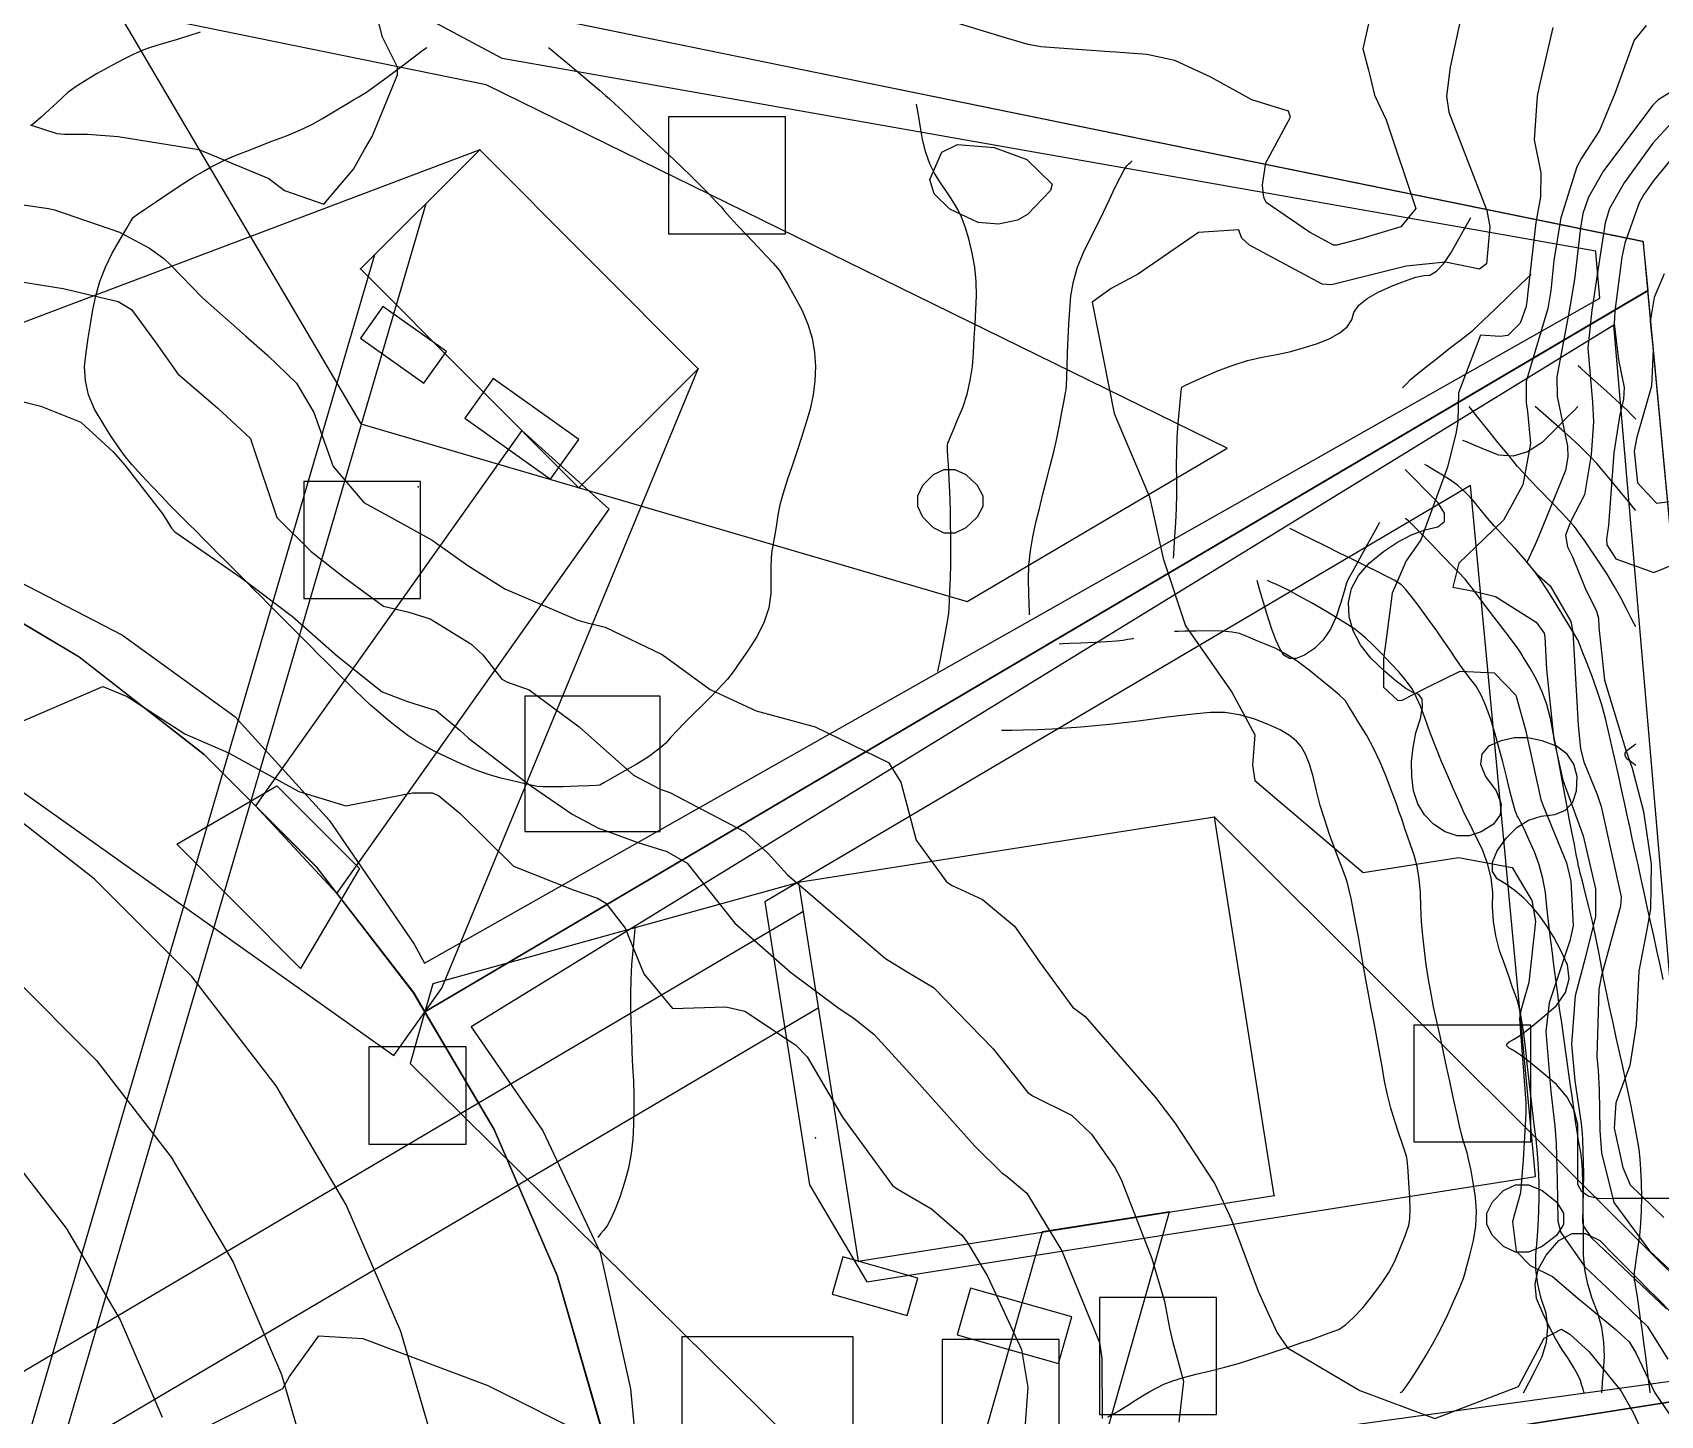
# Model space of a CAD drawing. Header units: feet. Extents: x 1318179 to 1318934, y 422471 to 423299.
# Drawn here: x 1318681.5 to 1318848.6, y 423079.6 to 423221.5 of the extents above; entities that cross this region are included whole.
import ezdxf

# ---------------------------------------------------------------- set-up
doc = ezdxf.new("R2010")
doc.units = ezdxf.units.FT
for name, color, linetype in [('A-BLDG-OTLN', 3, 'CONTINUOUS'), ('C-DRNG-AREA', 150, 'CONTINUOUS'), ('C-LOD', 30, 'CONTINUOUS'), ('C-PROP', 6, 'CONTINUOUS'), ('C-PVMT', 8, 'CONTINUOUS'), ('C-SWM', 92, 'CONTINUOUS'), ('C-TOPO-MAJR', 32, 'CONTINUOUS'), ('C-TOPO-SPOT', 7, 'CONTINUOUS'), ('C-UTIL', 4, 'CONTINUOUS'), ('L-PLNT-TREE', 90, 'CONTINUOUS'), ('V-PROP-LINE', 7, 'CONTINUOUS')]:
    doc.layers.add(name, color=color, linetype=linetype)

msp = doc.modelspace()

# ---------------------------------------------------------------- linework, layer by layer
at = {"layer": 'A-BLDG-OTLN'}
for points in [[(1318715.14, 423197.31), (1318737.55, 423174.83), (1318749.79, 423187.03), (1318727.38, 423209.51), (1318715.14, 423197.31)], [(1318766.21, 423095.47), (1318808.93, 423102.2), (1318802.81, 423141.03), (1318760.09, 423134.3), (1318766.21, 423095.47)]]:
    msp.add_lwpolyline(points, close=True, dxfattribs=at)
at = {"layer": 'C-DRNG-AREA'}
for points in [[(1318644.01, 423176.2), (1318657.25, 423172.31), (1318672.2, 423165.8), (1318686.23, 423157.47), (1318699.09, 423147.45), (1318710.61, 423135.9), (1318720.59, 423123), (1318721.74, 423121.04), (1318847.3, 423195.07), (1318846.88, 423199.56), (1318846.83, 423200.08), (1318730.65, 423223.8), (1318667.11, 423254.95), (1318644.01, 423176.2)], [(1318721.73, 423121.04), (1318728.86, 423108.96), (1318735.32, 423093.98), (1318739.86, 423078.31), (1318742.1, 423064.07), (1318857.88, 423082.33), (1318847.29, 423195.08), (1318721.73, 423121.04)], [(1318742.1, 423064.08), (1318742.25, 423063.15), (1318752.48, 422954.19), (1318868.89, 422965.12), (1318857.88, 423082.33), (1318742.1, 423064.08)]]:
    msp.add_lwpolyline(points, close=True, dxfattribs=at)
at = {"layer": 'C-LOD'}
for points in [[(1318640.82, 423171.71), (1318718.56, 423116.55), (1318723.48, 423123.48), (1318749.79, 423187.03), (1318727.38, 423209.51), (1318645.74, 423178.64), (1318641.69, 423172.93), (1318640.82, 423171.71)], [(1318720.23, 423115.75), (1318775.86, 423060.79), (1318793.64, 423063.59), (1318856.38, 423077.04), (1318856.79, 423078.48), (1318858.7, 423085.21), (1318802.81, 423141.03), (1318760.09, 423134.3), (1318722.55, 423123.93), (1318721.73, 423121.04), (1318720.23, 423115.75)]]:
    msp.add_lwpolyline(points, close=True, dxfattribs=at)
at = {"layer": 'C-PROP'}
for points in [[(1318649.01, 423176.11), (1318662.25, 423172.52), (1318677.12, 423166.72), (1318690.7, 423159.71), (1318702.22, 423151.36), (1318711.9, 423140.73), (1318720.63, 423128), (1318721.68, 423126.03), (1318842.36, 423194.29), (1318841.97, 423198.59), (1318841.93, 423199.1), (1318729.68, 423218.89), (1318669.91, 423250.81), (1318649.01, 423176.11)], [(1318690.09, 423223.91), (1318715.17, 423181.39), (1318777.4, 423163.14), (1318804.08, 423178.88), (1318728.04, 423216.17), (1318690.09, 423223.91)], [(1318726.49, 423119.51), (1318733.86, 423108.83), (1318739.73, 423096.33), (1318742.83, 423082.34), (1318744.15, 423068.63), (1318853.05, 423083.62), (1318843.79, 423191.51), (1318726.49, 423119.51)], [(1318756.65, 423132.34), (1318761.23, 423103.28), (1318767.1, 423093.32), (1318835.74, 423104.14), (1318829.08, 423175.06), (1318756.65, 423132.34)]]:
    msp.add_lwpolyline(points, close=True, dxfattribs=at)
for points in [[(1318840.1, 423183.17), (1318839.74, 423182.8), (1318839, 423182.06), (1318837.89, 423180.95), (1318836.42, 423179.46), (1318834.94, 423178.5), (1318833.46, 423178.07), (1318831.98, 423178.16), (1318830.5, 423178.77), (1318829.39, 423179.23), (1318828.65, 423179.54), (1318828.28, 423179.69)], [(1318773.94, 423170.71), (1318772.86, 423171.8), (1318772.33, 423172.89), (1318772.33, 423173.99), (1318772.86, 423175.08), (1318773.94, 423176.18), (1318775.03, 423176.72), (1318776.14, 423176.72), (1318777.27, 423176.18), (1318778.42, 423175.08), (1318779, 423173.99), (1318779, 423172.89), (1318778.42, 423171.8), (1318777.27, 423170.71), (1318776.14, 423170.16), (1318775.03, 423170.16), (1318773.94, 423170.71)], [(1318849.74, 423101.89), (1318848.26, 423101.89), (1318846.78, 423101.88), (1318845.3, 423101.87), (1318843.82, 423101.87), (1318842.34, 423101.86), (1318841.23, 423102.1), (1318840.49, 423102.58), (1318840.11, 423103.31), (1318840.1, 423104.29), (1318840.09, 423105.39), (1318840.09, 423106.63), (1318840.09, 423107.99), (1318840.09, 423109.48), (1318839.73, 423110.91), (1318838.99, 423112.28), (1318837.89, 423113.59), (1318836.41, 423114.85), (1318835.19, 423115.85), (1318834.22, 423116.59), (1318833.5, 423117.08), (1318833.04, 423117.31), (1318832.81, 423117.54), (1318832.81, 423117.76), (1318833.04, 423117.98), (1318833.5, 423118.19), (1318834.22, 423118.66), (1318835.19, 423119.41), (1318836.42, 423120.42), (1318837.89, 423121.7), (1318838.82, 423123.03), (1318839.2, 423124.42), (1318839.04, 423125.85), (1318838.34, 423127.34), (1318837.62, 423128.69), (1318836.88, 423129.89), (1318836.13, 423130.95), (1318835.36, 423131.87), (1318834.54, 423132.7), (1318833.67, 423133.45), (1318832.76, 423134.11), (1318831.8, 423134.68), (1318831.32, 423135.44), (1318831.32, 423136.4), (1318831.8, 423137.55), (1318832.76, 423138.9), (1318833.84, 423139.95), (1318835.03, 423140.7), (1318836.33, 423141.14), (1318837.75, 423141.28), (1318838.83, 423141.75), (1318839.57, 423142.57), (1318839.97, 423143.72), (1318840.03, 423145.21), (1318839.7, 423146.47), (1318838.99, 423147.5), (1318837.9, 423148.3), (1318836.42, 423148.87), (1318834.98, 423149.15), (1318833.59, 423149.15), (1318832.24, 423148.87), (1318830.94, 423148.3), (1318830.23, 423147.5), (1318830.12, 423146.47), (1318830.62, 423145.21), (1318831.71, 423143.72), (1318832.21, 423142.4), (1318832.13, 423141.26), (1318831.45, 423140.3), (1318830.18, 423139.51), (1318828.93, 423139.11), (1318827.7, 423139.11), (1318826.49, 423139.51), (1318825.29, 423140.3), (1318824.34, 423141.26), (1318823.66, 423142.4), (1318823.22, 423143.72), (1318823.05, 423145.21), (1318823.03, 423146.7), (1318823.18, 423148.18), (1318823.48, 423149.67), (1318823.95, 423151.16), (1318824.15, 423152.32), (1318824.1, 423153.14), (1318823.79, 423153.62), (1318823.22, 423153.78), (1318822.44, 423154.22), (1318821.45, 423154.97), (1318820.26, 423156.01), (1318818.85, 423157.35), (1318817.78, 423158.72), (1318817.04, 423160.13), (1318816.63, 423161.58), (1318816.56, 423163.07), (1318816.87, 423164.49), (1318817.57, 423165.83), (1318818.66, 423167.1), (1318820.14, 423168.29), (1318821.59, 423169.26), (1318823.01, 423170), (1318824.39, 423170.52), (1318825.74, 423170.82), (1318826.42, 423171.38), (1318826.42, 423172.21), (1318825.74, 423173.3), (1318824.39, 423174.66), (1318823.38, 423175.68), (1318822.7, 423176.36), (1318822.36, 423176.7)], [(1318819.74, 423171.26), (1318819.53, 423170.89), (1318819.12, 423170.14), (1318818.5, 423169.03), (1318817.68, 423167.54), (1318817.06, 423166.42), (1318816.65, 423165.68), (1318816.44, 423165.31), (1318816.44, 423165.31), (1318816.33, 423164.93), (1318816.1, 423164.19), (1318815.75, 423163.07), (1318815.29, 423161.58), (1318814.69, 423160.3), (1318813.95, 423159.21), (1318813.07, 423158.33), (1318812.05, 423157.64), (1318811.19, 423157.3), (1318810.48, 423157.3), (1318809.92, 423157.64), (1318809.52, 423158.33), (1318809.11, 423159.21), (1318808.69, 423160.3), (1318808.27, 423161.58), (1318807.83, 423163.07), (1318807.5, 423164.19), (1318807.28, 423164.93), (1318807.17, 423165.31)], [(1318739.85, 423078.32), (1318735.32, 423093.99), (1318728.86, 423108.96), (1318720.57, 423123.01), (1318710.6, 423135.91), (1318699.08, 423147.46), (1318686.22, 423157.48), (1318672.2, 423165.81)], [(1318408.66, 422982.85), (1318512.34, 423107.26), (1318519.07, 423114.57), (1318526.5, 423121.17), (1318534.55, 423127.01), (1318543.13, 423132.01), (1318552.17, 423136.14), (1318561.58, 423139.36), (1318585.32, 423146.17), (1318597.57, 423148.87), (1318610.05, 423150.01), (1318622.59, 423149.58), (1318634.96, 423147.59), (1318647, 423144.06), (1318658.49, 423139.05), (1318669.27, 423132.65), (1318679.17, 423124.94), (1318688.02, 423116.06), (1318695.69, 423106.14), (1318702.06, 423095.34), (1318707.03, 423083.83), (1318710.51, 423071.79), (1318712.47, 423059.4), (1318734.38, 422826.1)], [(1318846.04, 423146.31), (1318845.95, 423146.38), (1318845.77, 423146.53), (1318845.5, 423146.74), (1318845.13, 423147.02), (1318844.95, 423147.3), (1318844.95, 423147.58), (1318845.13, 423147.86), (1318845.5, 423148.14), (1318845.77, 423148.35), (1318845.95, 423148.49), (1318846.04, 423148.56)], [(1318832.47, 423096.95), (1318831.32, 423098.09), (1318830.74, 423099.23), (1318830.74, 423100.38), (1318831.32, 423101.54), (1318832.47, 423102.7), (1318833.71, 423103.28), (1318835.02, 423103.28), (1318836.42, 423102.7), (1318837.9, 423101.54), (1318838.64, 423100.38), (1318838.64, 423099.23), (1318837.9, 423098.09), (1318836.42, 423096.95), (1318835.02, 423096.38), (1318833.71, 423096.38), (1318832.47, 423096.95)], [(1318840.75, 423081.94), (1318840.71, 423082.06), (1318840.63, 423082.32), (1318840.52, 423082.7), (1318840.36, 423083.21), (1318840.07, 423083.84), (1318839.66, 423084.58), (1318839.13, 423085.44), (1318838.46, 423086.42), (1318837.8, 423087.53), (1318837.15, 423088.76), (1318836.5, 423090.12), (1318835.86, 423091.61), (1318835.7, 423093.1), (1318836.03, 423094.59), (1318836.85, 423096.08), (1318838.16, 423097.57), (1318839.51, 423098.31), (1318840.9, 423098.31), (1318842.34, 423097.57), (1318843.82, 423096.08), (1318844.93, 423094.96), (1318845.67, 423094.22), (1318846.04, 423093.84), (1318846.04, 423093.84), (1318846.41, 423093.47), (1318847.15, 423092.73), (1318848.26, 423091.61), (1318849.74, 423090.12)]]:
    msp.add_lwpolyline(points, dxfattribs=at)
at = {"layer": 'C-PVMT'}
for points in [[(1318715.12, 423190.18), (1318721.64, 423185.55), (1318723.96, 423188.82), (1318717.43, 423193.44), (1318715.12, 423190.18)], [(1318728.73, 423186.04), (1318725.84, 423181.96), (1318734.64, 423175.71), (1318737.54, 423179.79), (1318728.73, 423186.04)], [(1318704.35, 423142.18), (1318712.7, 423133.2), (1318740.66, 423172.62), (1318731.69, 423180.71), (1318704.35, 423142.18)], [(1318708.98, 423125.49), (1318696.27, 423138.24), (1318706.54, 423144.24), (1318715.01, 423135.74), (1318708.98, 423125.49)], [(1318776.9, 423069.56), (1318789.96, 423071.62), (1318798.18, 423100.51), (1318785.11, 423098.45), (1318776.9, 423069.56)], [(1318763.55, 423092.07), (1318771.24, 423089.88), (1318772.34, 423093.72), (1318764.64, 423095.91), (1318763.55, 423092.07)], [(1318777.76, 423092.7), (1318776.39, 423087.89), (1318786.78, 423084.94), (1318788.15, 423089.75), (1318777.76, 423092.7)]]:
    msp.add_lwpolyline(points, close=True, dxfattribs=at)
for points in [[(1318723.23, 423074.62), (1318719.28, 423088.23), (1318713.67, 423101.24), (1318706.47, 423113.45), (1318697.8, 423124.66), (1318687.8, 423134.7), (1318676.61, 423143.41)], [(1318678.23, 423107.47), (1318684.91, 423098.84), (1318690.45, 423089.44), (1318694.76, 423079.43)]]:
    msp.add_lwpolyline(points, dxfattribs=at)
at = {"layer": 'C-SWM'}
for points in [[(1318731.99, 423139.56), (1318745.88, 423139.56), (1318745.88, 423153.45), (1318731.99, 423153.45), (1318731.99, 423139.56)], [(1318748.1, 423070.07), (1318765.71, 423070.07), (1318765.71, 423087.68), (1318748.1, 423087.68), (1318748.1, 423070.07)]]:
    msp.add_lwpolyline(points, close=True, dxfattribs=at)
at = {"layer": 'C-TOPO-MAJR'}
for points in [[(1318681.2, 423212.07), (1318683.95, 423211.2), (1318684.78, 423211.11), (1318687.09, 423211.13), (1318690.24, 423210.88), (1318698.54, 423209.54), (1318705.7, 423206.58), (1318707.31, 423205.34), (1318711.36, 423203.92), (1318714.4, 423207.52), (1318715.55, 423209.54), (1318716.32, 423210.89), (1318718.94, 423217.22), (1318718.91, 423217.99), (1318717.37, 423221.07), (1318715.38, 423228.94)], [(1318819.43, 423226.1), (1318818.03, 423219.86), (1318818.61, 423217.7), (1318818.79, 423217.02), (1318819.21, 423215.12), (1318820.43, 423212.6), (1318823.48, 423203.5), (1318821.93, 423201.6), (1318817.83, 423200.37), (1318815.34, 423199.71), (1318815.02, 423199.72), (1318812.55, 423201.05), (1318808.09, 423204.1), (1318807.88, 423204.55), (1318807.84, 423204.85), (1318807.73, 423205.93), (1318808.07, 423208.16), (1318810.61, 423212.88), (1318810.41, 423213.48), (1318806.64, 423214.63), (1318802.43, 423216.96), (1318798.74, 423218.69), (1318795.84, 423219.3), (1318792.66, 423219.54), (1318792.02, 423219.57), (1318784.97, 423220.09), (1318783.67, 423220.33), (1318781.44, 423220.96), (1318776.26, 423222.55)], [(1318828.22, 423223.7), (1318827, 423218.01), (1318826.61, 423215.03), (1318826.87, 423213.37), (1318830.77, 423203.27), (1318831.06, 423201.61), (1318830.72, 423197.82), (1318830, 423197.27), (1318826.52, 423197.97), (1318822.46, 423197.58), (1318814.81, 423195.66), (1318813.84, 423195.71), (1318806.38, 423199.73), (1318805.59, 423200.45), (1318805.38, 423201.07), (1318805.29, 423201.29), (1318801.16, 423201.04), (1318794.98, 423196.78), (1318792.2, 423195.27), (1318790.25, 423193.89), (1318792.48, 423182.46), (1318796.14, 423173.91), (1318797.51, 423167.56), (1318799.82, 423160.67), (1318804.57, 423153.85), (1318806.95, 423149.46), (1318806.7, 423146.35), (1318806.93, 423144.8), (1318818.07, 423135.34), (1318827.84, 423136.88), (1318833.35, 423135.84), (1318835.38, 423132.47), (1318835.74, 423130.33), (1318835.06, 423124.05), (1318834.24, 423121.17), (1318834.11, 423120.34), (1318834.75, 423111.74), (1318834.77, 423110.62), (1318834.49, 423105.85), (1318834.22, 423102.47), (1318833.59, 423100.28), (1318833.39, 423099.5), (1318833.75, 423096.47), (1318835.19, 423095), (1318837.49, 423093.87), (1318840.1, 423091.67), (1318844.02, 423088.4), (1318845.36, 423087.16), (1318846.05, 423086.04), (1318848.01, 423081.93), (1318849.55, 423079.7)], [(1318698.67, 423221.59), (1318697.39, 423221.17), (1318696.2, 423220.8), (1318695.13, 423220.49), (1318694.22, 423220.21), (1318693.47, 423219.98), (1318692.89, 423219.78), (1318692.47, 423219.62), (1318691.78, 423219.29), (1318690.82, 423218.8), (1318689.6, 423218.15), (1318688.1, 423217.33), (1318686.85, 423216.6), (1318685.85, 423215.95), (1318685.09, 423215.39), (1318684.58, 423214.91), (1318683.95, 423214.34), (1318683.2, 423213.66), (1318682.34, 423212.88), (1318681.35, 423212.01)], [(1318837.54, 423222.07), (1318836.13, 423216.01), (1318835.93, 423215.02), (1318835.61, 423210.53), (1318836.31, 423207.14), (1318836.26, 423204.7), (1318835.78, 423202.04), (1318834.97, 423194.9), (1318834.87, 423193.92), (1318834.77, 423193.33), (1318834.16, 423191.71), (1318832.91, 423190.46), (1318832.11, 423190.37), (1318830.1, 423190.49), (1318827.83, 423184.57), (1318827.76, 423181.58), (1318827.62, 423180.53), (1318826.72, 423176.93), (1318823.97, 423169.49), (1318822.49, 423167.33), (1318821.02, 423164), (1318820.47, 423159.53), (1318820.15, 423157.29), (1318820.14, 423154.38), (1318821.61, 423152.99), (1318822.06, 423153.02), (1318824.59, 423154.32), (1318828.02, 423156.02), (1318831.49, 423155.83), (1318833.72, 423153.56), (1318834.73, 423149.97), (1318836.29, 423142.85), (1318836.53, 423142.18), (1318838.94, 423136.32), (1318839.39, 423134.44), (1318839.6, 423129.87), (1318839.28, 423128.34), (1318837.16, 423121.96), (1318836.8, 423119.03), (1318837.33, 423112.88), (1318837.74, 423109.32), (1318837.87, 423107.48), (1318837.96, 423103.8), (1318838.04, 423099.57), (1318838.36, 423098.39), (1318840.8, 423094.86), (1318843.15, 423092.7), (1318847.2, 423088.79), (1318849.33, 423085.4)], [(1318847.11, 423222.26), (1318845.89, 423220.76), (1318843.88, 423215.28), (1318842.31, 423211.49), (1318840.48, 423208.67), (1318839.99, 423207.77), (1318838.35, 423202.54), (1318837.64, 423198.16), (1318837.31, 423195.06), (1318837, 423193.24), (1318835.31, 423187.47), (1318834.78, 423185.74), (1318834.79, 423183.58), (1318834.93, 423182.64), (1318835.25, 423179.37), (1318834.46, 423175.14), (1318832.47, 423171.5), (1318830.52, 423169.61), (1318827.88, 423167.09), (1318827.28, 423164.63), (1318829.59, 423164.19), (1318831.65, 423163.68), (1318835.82, 423161.02), (1318836.64, 423159.9), (1318836.71, 423159.52), (1318836.89, 423156.17), (1318837.62, 423148.99), (1318838.55, 423144.81), (1318839.3, 423142.77), (1318840.65, 423139.09), (1318841.9, 423133.66), (1318841.91, 423130.83), (1318840.85, 423126.54), (1318839.83, 423122.69), (1318839.44, 423117.74), (1318839.79, 423113.96), (1318840.44, 423109.59), (1318840.54, 423108.54), (1318840.58, 423107.91), (1318840.68, 423104.46), (1318840.59, 423099.41), (1318840.68, 423099.03), (1318841.47, 423097.9), (1318842.23, 423097.18), (1318849.19, 423090.56)], [(1318734.43, 423220.02), (1318734.76, 423219.74), (1318735.42, 423219.2), (1318736.4, 423218.38), (1318737.71, 423217.28), (1318738.79, 423216.37), (1318739.65, 423215.65), (1318740.28, 423215.1), (1318740.68, 423214.74), (1318741.26, 423214.21), (1318742.01, 423213.51), (1318742.93, 423212.64), (1318744.02, 423211.6), (1318744.95, 423210.72), (1318745.72, 423209.99), (1318746.34, 423209.42), (1318746.79, 423209), (1318747.39, 423208.43), (1318748.14, 423207.7), (1318749.03, 423206.83), (1318750.07, 423205.8), (1318750.94, 423204.92), (1318751.64, 423204.19), (1318752.17, 423203.61), (1318752.53, 423203.19), (1318753.08, 423202.57), (1318753.83, 423201.76), (1318754.77, 423200.75), (1318755.91, 423199.56), (1318756.81, 423198.59), (1318757.48, 423197.87), (1318757.92, 423197.37), (1318758.13, 423197.11), (1318758.48, 423196.56), (1318758.98, 423195.7), (1318759.63, 423194.54), (1318760.43, 423193.09), (1318761.04, 423191.63), (1318761.48, 423190.18), (1318761.75, 423188.72), (1318761.83, 423187.27), (1318761.78, 423185.81), (1318761.6, 423184.36), (1318761.29, 423182.9), (1318760.85, 423181.44), (1318760.4, 423179.99), (1318759.92, 423178.53), (1318759.43, 423177.08), (1318758.93, 423175.62), (1318758.52, 423174.29), (1318758.19, 423173.09), (1318757.96, 423172.01), (1318757.82, 423171.06), (1318757.69, 423170.22), (1318757.57, 423169.5), (1318757.47, 423168.88), (1318757.37, 423168.37), (1318757.3, 423167.63), (1318757.26, 423166.65), (1318757.25, 423165.43), (1318757.26, 423163.98), (1318757.03, 423162.52), (1318756.57, 423161.06), (1318755.86, 423159.61), (1318754.91, 423158.15), (1318754.08, 423156.93), (1318753.38, 423155.94), (1318752.79, 423155.19), (1318752.33, 423154.67), (1318751.74, 423154.04), (1318751.03, 423153.32), (1318750.19, 423152.48), (1318749.23, 423151.55), (1318748.38, 423150.7), (1318747.63, 423149.92), (1318746.99, 423149.23), (1318746.46, 423148.62), (1318745.68, 423147.96), (1318744.68, 423147.23), (1318743.43, 423146.44), (1318741.95, 423145.59), (1318740.83, 423144.96), (1318740.09, 423144.53), (1318739.71, 423144.3), (1318739.69, 423144.29), (1318739.31, 423144.26), (1318738.56, 423144.23), (1318737.43, 423144.19), (1318735.94, 423144.15), (1318734.75, 423144.13), (1318733.86, 423144.13), (1318733.27, 423144.17), (1318732.99, 423144.23), (1318732.47, 423144.35), (1318731.72, 423144.52), (1318730.74, 423144.75), (1318729.53, 423145.03), (1318728.25, 423145.41), (1318726.9, 423145.89), (1318725.47, 423146.48), (1318723.98, 423147.17), (1318722.68, 423147.81), (1318721.59, 423148.4), (1318720.69, 423148.94), (1318720, 423149.42), (1318719.28, 423149.95), (1318718.53, 423150.53), (1318717.76, 423151.16), (1318716.96, 423151.83), (1318716.16, 423152.53), (1318715.36, 423153.26), (1318714.57, 423154.01), (1318713.78, 423154.8), (1318713.01, 423155.56), (1318712.26, 423156.3), (1318711.53, 423157.03), (1318710.83, 423157.73), (1318710.12, 423158.45), (1318709.39, 423159.18), (1318708.66, 423159.92), (1318707.91, 423160.67), (1318707.16, 423161.42), (1318706.41, 423162.17), (1318705.66, 423162.92), (1318704.92, 423163.66), (1318704.18, 423164.4), (1318703.46, 423165.13), (1318702.74, 423165.85), (1318702.04, 423166.55), (1318701.31, 423167.28), (1318700.56, 423168.03), (1318699.8, 423168.8), (1318699.01, 423169.6), (1318698.25, 423170.36), (1318697.52, 423171.09), (1318696.83, 423171.78), (1318696.17, 423172.44), (1318695.46, 423173.16), (1318694.72, 423173.94), (1318693.93, 423174.77), (1318693.09, 423175.65), (1318692.35, 423176.46), (1318691.7, 423177.19), (1318691.15, 423177.84), (1318690.69, 423178.41), (1318690.13, 423179.2), (1318689.46, 423180.21), (1318688.7, 423181.44), (1318687.83, 423182.9), (1318687.22, 423184.36), (1318686.88, 423185.81), (1318686.79, 423187.27), (1318686.96, 423188.72), (1318687.17, 423190.18), (1318687.4, 423191.63), (1318687.66, 423193.09), (1318687.95, 423194.54), (1318688.38, 423196), (1318688.94, 423197.46), (1318689.65, 423198.91), (1318690.49, 423200.37), (1318691.13, 423201.46), (1318691.56, 423202.2), (1318691.79, 423202.58), (1318691.81, 423202.6), (1318692.2, 423202.87), (1318692.96, 423203.38), (1318694.08, 423204.14), (1318695.58, 423205.15), (1318696.89, 423206.01), (1318698.02, 423206.73), (1318698.96, 423207.3), (1318699.72, 423207.73), (1318700.47, 423208.12), (1318701.22, 423208.48), (1318701.96, 423208.8), (1318702.7, 423209.09), (1318703.62, 423209.45), (1318704.74, 423209.88), (1318706.04, 423210.39), (1318707.54, 423210.96), (1318708.9, 423211.54), (1318710.12, 423212.12), (1318711.22, 423212.71), (1318712.18, 423213.3), (1318713.03, 423213.82), (1318713.78, 423214.27), (1318714.42, 423214.64), (1318714.95, 423214.94), (1318715.73, 423215.44), (1318716.74, 423216.15), (1318718, 423217.07), (1318719.49, 423218.2), (1318720.63, 423219.05), (1318721.4, 423219.63), (1318721.82, 423219.94), (1318721.87, 423219.97), (1318721.91, 423219.99), (1318721.94, 423220.01), (1318721.95, 423220.02)], [(1318850.8, 423216.14), (1318848.35, 423214.63), (1318847.78, 423214.09), (1318842.74, 423207.35), (1318841.2, 423204.66), (1318840.62, 423202.98), (1318840.36, 423201.49), (1318839.74, 423196.21), (1318839.24, 423193.15), (1318837.95, 423186.23), (1318837.98, 423184.21), (1318839.05, 423179.1), (1318839.08, 423178.02), (1318838.84, 423176.59), (1318838.39, 423175.49), (1318836.13, 423169.95), (1318835.71, 423169), (1318834.86, 423167.17), (1318835.84, 423165.98), (1318837.25, 423164.78), (1318839.38, 423161.1), (1318839.58, 423160.05), (1318840.12, 423150.47), (1318840.38, 423148.05), (1318840.72, 423146.7), (1318842.08, 423143.36), (1318842.49, 423142.1), (1318844.53, 423132.84), (1318844.49, 423131.89), (1318842.49, 423124.65), (1318842.24, 423123.35), (1318842.06, 423116.47), (1318842.18, 423115.02), (1318842.27, 423113.03), (1318842.34, 423108.85), (1318842.53, 423106.58), (1318843.78, 423101.48), (1318847.46, 423096.53), (1318851.57, 423092.67)], [(1318774.41, 423155.97), (1318774.48, 423156.33), (1318774.62, 423157.06), (1318774.83, 423158.15), (1318775.1, 423159.61), (1318775.31, 423160.73), (1318775.45, 423161.51), (1318775.53, 423161.95), (1318775.54, 423162.06), (1318775.56, 423162.48), (1318775.59, 423163.21), (1318775.63, 423164.25), (1318775.69, 423165.59), (1318775.73, 423166.97), (1318775.74, 423168.37), (1318775.74, 423169.8), (1318775.71, 423171.25), (1318775.68, 423172.51), (1318775.65, 423173.55), (1318775.63, 423174.4), (1318775.6, 423175.04), (1318775.56, 423175.72), (1318775.52, 423176.45), (1318775.48, 423177.22), (1318775.43, 423178.04), (1318775.4, 423178.68), (1318775.4, 423179.15), (1318775.43, 423179.44), (1318775.48, 423179.56), (1318775.65, 423179.98), (1318775.96, 423180.71), (1318776.39, 423181.74), (1318776.95, 423183.08), (1318777.4, 423184.44), (1318777.73, 423185.84), (1318777.94, 423187.27), (1318778.05, 423188.72), (1318778.14, 423190.18), (1318778.22, 423191.63), (1318778.3, 423193.09), (1318778.37, 423194.54), (1318778.33, 423196), (1318778.19, 423197.46), (1318777.93, 423198.91), (1318777.56, 423200.37), (1318777.19, 423201.6), (1318776.83, 423202.61), (1318776.46, 423203.4), (1318776.1, 423203.96), (1318775.68, 423204.61), (1318775.2, 423205.33), (1318774.67, 423206.14), (1318774.08, 423207.04), (1318773.58, 423208.07), (1318773.17, 423209.24), (1318772.83, 423210.56), (1318772.59, 423212.01), (1318772.41, 423213.1), (1318772.28, 423213.83), (1318772.22, 423214.2)], [(1318849.74, 423212.32), (1318847.81, 423210.2), (1318844.84, 423206.12), (1318843.35, 423203.5), (1318842.89, 423202.03), (1318842.18, 423197.35), (1318841.53, 423193.06), (1318841.11, 423189.16), (1318841.6, 423183.6), (1318841.71, 423181.64), (1318841.48, 423178.21), (1318840.79, 423174.11), (1318839.38, 423171.39), (1318838.82, 423169.96), (1318839.04, 423168.77), (1318839.54, 423167.75), (1318840.84, 423164.54), (1318842.01, 423162.17), (1318842.22, 423161.46), (1318842.25, 423160.53), (1318842.83, 423155.07), (1318844.98, 423148), (1318845.67, 423146.04), (1318846.83, 423141.6), (1318847.62, 423136.21), (1318847.54, 423131.6), (1318847.21, 423129.68), (1318846.36, 423125.23), (1318846.09, 423119.68), (1318845.44, 423115.53), (1318844, 423111.7), (1318843.84, 423109.11), (1318844.73, 423105.08), (1318845.48, 423103.29), (1318848.92, 423099.92)], [(1318786.13, 423206), (1318785.97, 423205.33), (1318783.6, 423202.87), (1318782.57, 423202.28), (1318780.62, 423201.88), (1318778.53, 423202.05), (1318775.63, 423203.43), (1318774.02, 423205), (1318773.58, 423206.46), (1318774.8, 423209.27), (1318776.43, 423210.07), (1318780.19, 423209.76), (1318783.53, 423208.53), (1318786.13, 423206)], [(1318851.01, 423210.19), (1318847.84, 423206.29), (1318846.86, 423204.94), (1318846.4, 423204.08), (1318844.91, 423199.93), (1318844.61, 423198.49), (1318843.89, 423192.97), (1318843.82, 423191.66), (1318844.28, 423187.96), (1318844.84, 423185.11), (1318844.8, 423183.92), (1318844.38, 423182.15), (1318843.79, 423178.4), (1318843.25, 423170.96), (1318843.04, 423169.6), (1318843.09, 423168.98), (1318844, 423167.55), (1318847.9, 423166.13), (1318851.34, 423167.55)], [(1318783.8, 423161.79), (1318783.79, 423162.16), (1318783.77, 423162.88), (1318783.74, 423163.98), (1318783.7, 423165.43), (1318783.75, 423166.89), (1318783.9, 423168.34), (1318784.14, 423169.8), (1318784.47, 423171.25), (1318784.82, 423172.71), (1318785.18, 423174.17), (1318785.55, 423175.62), (1318785.94, 423177.08), (1318786.29, 423178.5), (1318786.6, 423179.9), (1318786.89, 423181.26), (1318787.13, 423182.59), (1318787.33, 423183.62), (1318787.47, 423184.35), (1318787.55, 423184.77), (1318787.57, 423184.9), (1318787.6, 423185.35), (1318787.64, 423186.14), (1318787.67, 423187.27), (1318787.71, 423188.72), (1318787.76, 423190.18), (1318787.84, 423191.63), (1318787.93, 423193.09), (1318788.04, 423194.54), (1318788.31, 423196), (1318788.73, 423197.46), (1318789.31, 423198.91), (1318790.04, 423200.37), (1318790.74, 423201.77), (1318791.4, 423203.12), (1318792.02, 423204.42), (1318792.61, 423205.67), (1318793.1, 423206.66), (1318793.5, 423207.39), (1318793.8, 423207.86), (1318794.01, 423208.06), (1318794.17, 423208.22), (1318794.27, 423208.32), (1318794.33, 423208.37)], [(1318678.85, 423204.11), (1318683.11, 423203.49), (1318683.73, 423203.36), (1318690.38, 423201.06), (1318693.46, 423199.43), (1318694.93, 423198.36), (1318695.67, 423197.67), (1318698.92, 423194.32), (1318703.31, 423190.41), (1318705.6, 423188.39), (1318708.56, 423185.56), (1318710.34, 423182.56), (1318712.32, 423177), (1318715.47, 423173.32), (1318719.96, 423170.87), (1318722.48, 423169.44), (1318726.13, 423166.84), (1318729.93, 423164.44), (1318737.43, 423161.23), (1318738.17, 423161.04), (1318740.25, 423160.53), (1318746.08, 423157.7), (1318751.01, 423154.12), (1318755.76, 423151.92), (1318761.79, 423150.28), (1318769.34, 423146.62), (1318770.58, 423144.61), (1318772.18, 423138.66), (1318775.28, 423134.37), (1318775.86, 423134.02), (1318778.99, 423132.56), (1318782.25, 423129.83), (1318784.47, 423126.73), (1318784.81, 423126.2), (1318788.25, 423121.5), (1318788.41, 423121.38), (1318789.53, 423120.58), (1318796.74, 423112.24), (1318798.74, 423109.66), (1318802.84, 423103.38), (1318804.54, 423099.71), (1318807.29, 423092.38), (1318808.07, 423090.63), (1318809.24, 423088.11), (1318810.3, 423086.55), (1318817.72, 423082.17), (1318825.42, 423079.31), (1318834.02, 423082.6), (1318836.64, 423087.54), (1318838.43, 423088.46), (1318839.28, 423087.97), (1318841.26, 423086.16), (1318844.53, 423082.12), (1318845.82, 423079.84), (1318846.53, 423078.27)], [(1318798.6, 423167.62), (1318798.62, 423167.98), (1318798.67, 423168.71), (1318798.73, 423169.8), (1318798.83, 423171.25), (1318798.89, 423172.71), (1318798.92, 423174.17), (1318798.93, 423175.62), (1318798.91, 423177.08), (1318798.92, 423178.53), (1318798.98, 423179.99), (1318799.07, 423181.44), (1318799.2, 423182.9), (1318799.31, 423184), (1318799.38, 423184.75), (1318799.43, 423185.14), (1318799.44, 423185.17), (1318799.83, 423185.36), (1318800.58, 423185.71), (1318801.71, 423186.21), (1318803.2, 423186.86), (1318804.7, 423187.42), (1318806.19, 423187.88), (1318807.69, 423188.24), (1318809.18, 423188.51), (1318810.63, 423188.83), (1318812.02, 423189.21), (1318813.36, 423189.65), (1318814.65, 423190.15), (1318815.67, 423190.72), (1318816.42, 423191.35), (1318816.89, 423192.05), (1318817.1, 423192.82), (1318817.62, 423193.56), (1318818.47, 423194.26), (1318819.65, 423194.94), (1318821.14, 423195.59), (1318822.41, 423196.08), (1318823.47, 423196.43), (1318824.3, 423196.62), (1318824.91, 423196.66), (1318825.57, 423197.06), (1318826.29, 423197.81), (1318827.06, 423198.91), (1318827.88, 423200.37), (1318828.5, 423201.46), (1318828.91, 423202.19), (1318829.11, 423202.55)], [(1318822.1, 423185.08), (1318822.18, 423185.16), (1318822.34, 423185.32), (1318822.58, 423185.57), (1318822.9, 423185.89), (1318823.51, 423186.41), (1318824.39, 423187.14), (1318825.57, 423188.07), (1318827.02, 423189.21), (1318828.12, 423190.06), (1318828.87, 423190.64), (1318829.26, 423190.94), (1318829.3, 423190.96), (1318829.7, 423191.33), (1318830.46, 423192.06), (1318831.59, 423193.14), (1318833.07, 423194.58), (1318834.18, 423195.65), (1318834.92, 423196.37), (1318835.3, 423196.73)], [(1318848.95, 423196.79), (1318847.94, 423194.35), (1318847.53, 423191.9), (1318847.84, 423188.99), (1318847.67, 423185.26), (1318846.15, 423180.01), (1318845.87, 423178.58), (1318846.21, 423175.32), (1318848.18, 423173.24), (1318850.48, 423173.51)], [(1318680.34, 423195.95), (1318684.59, 423195.28), (1318690.24, 423193.96), (1318691.63, 423193.11), (1318694.14, 423189.68), (1318696.36, 423186.51), (1318700.49, 423182.99), (1318703.82, 423179.88), (1318703.97, 423179.43), (1318706.54, 423171.78), (1318710.07, 423168.3), (1318713.23, 423165.8), (1318717.5, 423162.68), (1318720.08, 423162.05), (1318722.29, 423161.39), (1318726.45, 423158.82), (1318727.68, 423157.67), (1318729.63, 423155.2), (1318730.23, 423154.87), (1318732.43, 423154.09), (1318737.56, 423150.3), (1318743.16, 423145.32), (1318745.9, 423143.9), (1318746.88, 423143.54), (1318754.59, 423139.52), (1318756.97, 423137.31), (1318758.97, 423135.1), (1318764.14, 423130.68), (1318769.02, 423126.53), (1318771.07, 423125.26), (1318773.96, 423123.55), (1318780.07, 423117.24), (1318783.6, 423112.8), (1318784.12, 423112.41), (1318788.1, 423110.45), (1318790.17, 423108.48), (1318792.56, 423105.07), (1318793.21, 423103.85), (1318796.36, 423095.72), (1318797.67, 423091.31), (1318798.17, 423088.59), (1318798.49, 423087.26), (1318799.6, 423083.13), (1318799.14, 423078.94)], [(1318846.04, 423181.88), (1318845.96, 423181.96), (1318845.81, 423182.12), (1318845.57, 423182.36), (1318845.26, 423182.68), (1318844.73, 423183.19), (1318843.99, 423183.87), (1318843.04, 423184.74), (1318841.87, 423185.78), (1318841, 423186.57), (1318840.41, 423187.09), (1318840.12, 423187.35)], [(1318674.89, 423185.04), (1318682.31, 423183.19), (1318686.4, 423181.55), (1318689.75, 423178.52), (1318690.94, 423177.15), (1318694.84, 423172.11), (1318695.74, 423170.67), (1318696.06, 423170.32), (1318702.83, 423165.61), (1318708.13, 423161.63), (1318712.75, 423157.56), (1318717.34, 423153.89), (1318719.94, 423152.9), (1318722.89, 423151.97), (1318725.31, 423149.94), (1318726.21, 423149.14), (1318732.48, 423144.34), (1318736.85, 423141.33), (1318739.48, 423139.94), (1318743.61, 423138.43), (1318746.57, 423137.51), (1318748.65, 423136.3), (1318750.76, 423133.67), (1318753.56, 423130.14), (1318759.28, 423125.11), (1318764.27, 423121.4), (1318765.78, 423120.39), (1318767.87, 423118.71), (1318772.22, 423113.95), (1318778.2, 423107.24), (1318781.01, 423104.5), (1318781.37, 423104.24), (1318783.54, 423102.44), (1318787.14, 423096.52), (1318790.98, 423087.12), (1318791.24, 423085.5), (1318791.28, 423079.32)], [(1318846.04, 423160.57), (1318845.89, 423160.86), (1318845.58, 423161.45), (1318845.13, 423162.34), (1318844.52, 423163.53), (1318843.84, 423164.73), (1318843.1, 423165.96), (1318842.3, 423167.2), (1318841.43, 423168.46), (1318840.73, 423169.47), (1318840.21, 423170.21), (1318839.86, 423170.7), (1318839.68, 423170.92), (1318839.22, 423171.43), (1318838.48, 423172.21), (1318837.46, 423173.28), (1318836.16, 423174.63), (1318835.15, 423175.67), (1318834.44, 423176.42), (1318834.03, 423176.86), (1318833.91, 423177), (1318833.52, 423177.48), (1318832.86, 423178.3), (1318831.93, 423179.45), (1318830.73, 423180.94), (1318829.83, 423182.05), (1318829.24, 423182.8), (1318828.94, 423183.17)], [(1318846.04, 423172.48), (1318845.8, 423172.78), (1318845.32, 423173.37), (1318844.59, 423174.26), (1318843.62, 423175.44), (1318842.77, 423176.46), (1318842.03, 423177.31), (1318841.4, 423178), (1318840.89, 423178.53), (1318840.23, 423179.16), (1318839.42, 423179.91), (1318838.47, 423180.76), (1318837.36, 423181.73), (1318836.54, 423182.45), (1318835.98, 423182.93), (1318835.71, 423183.17)], [(1318848.87, 423124.36), (1318848.54, 423125.85), (1318848.22, 423127.34), (1318847.89, 423128.83), (1318847.56, 423130.32), (1318847.23, 423131.81), (1318846.91, 423133.3), (1318846.64, 423134.52), (1318846.43, 423135.48), (1318846.28, 423136.17), (1318846.18, 423136.59), (1318846.05, 423137.18), (1318845.89, 423137.92), (1318845.69, 423138.83), (1318845.46, 423139.89), (1318845.2, 423141.06), (1318844.92, 423142.34), (1318844.62, 423143.72), (1318844.3, 423145.21), (1318843.96, 423146.7), (1318843.63, 423148.18), (1318843.28, 423149.67), (1318842.93, 423151.16), (1318842.52, 423152.64), (1318842.06, 423154.1), (1318841.55, 423155.55), (1318840.98, 423156.98), (1318840.54, 423158.07), (1318840.25, 423158.81), (1318840.09, 423159.21), (1318840.06, 423159.27), (1318839.82, 423159.68), (1318839.36, 423160.45), (1318838.67, 423161.58), (1318837.77, 423163.07), (1318836.95, 423164.36), (1318836.22, 423165.45), (1318835.58, 423166.34), (1318835.03, 423167.03), (1318834.43, 423167.74), (1318833.77, 423168.49), (1318833.05, 423169.26), (1318832.29, 423170.06), (1318831.54, 423170.89), (1318830.8, 423171.74), (1318830.07, 423172.62), (1318829.35, 423173.53), (1318828.58, 423174.36), (1318827.73, 423175.1), (1318826.82, 423175.76), (1318825.85, 423176.34), (1318825.12, 423176.78), (1318824.63, 423177.07), (1318824.39, 423177.22)], [(1318847.52, 423081.94), (1318847.48, 423082.31), (1318847.39, 423083.05), (1318847.25, 423084.17), (1318847.06, 423085.66), (1318846.88, 423087.09), (1318846.69, 423088.46), (1318846.51, 423089.77), (1318846.32, 423091.03), (1318846.17, 423092.03), (1318846.06, 423092.77), (1318845.98, 423093.26), (1318845.93, 423093.5), (1318845.91, 423093.76), (1318845.91, 423094.05), (1318845.93, 423094.37), (1318845.98, 423094.72), (1318846.05, 423095.27), (1318846.15, 423096.02), (1318846.29, 423096.96), (1318846.45, 423098.09), (1318846.57, 423099.32), (1318846.64, 423100.63), (1318846.66, 423102.03), (1318846.64, 423103.52), (1318846.58, 423104.83), (1318846.5, 423105.96), (1318846.39, 423106.92), (1318846.25, 423107.69), (1318846.11, 423108.45), (1318845.98, 423109.19), (1318845.84, 423109.92), (1318845.71, 423110.64), (1318845.53, 423111.55), (1318845.3, 423112.65), (1318845.02, 423113.94), (1318844.7, 423115.43), (1318844.37, 423116.92), (1318844.04, 423118.41), (1318843.71, 423119.9), (1318843.39, 423121.39), (1318843.07, 423122.88), (1318842.78, 423124.36), (1318842.49, 423125.85), (1318842.22, 423127.34), (1318841.92, 423128.83), (1318841.6, 423130.32), (1318841.24, 423131.81), (1318840.86, 423133.3), (1318840.56, 423134.46), (1318840.35, 423135.29), (1318840.22, 423135.8), (1318840.18, 423135.97), (1318840.09, 423136.43), (1318839.94, 423137.18), (1318839.74, 423138.21), (1318839.48, 423139.52), (1318839.22, 423140.87), (1318838.96, 423142.27), (1318838.69, 423143.72), (1318838.42, 423145.21), (1318838.15, 423146.7), (1318837.87, 423148.18), (1318837.58, 423149.67), (1318837.29, 423151.16), (1318836.9, 423152.57), (1318836.43, 423153.89), (1318835.86, 423155.14), (1318835.2, 423156.3), (1318834.63, 423157.25), (1318834.17, 423158), (1318833.81, 423158.53), (1318833.56, 423158.86), (1318833.08, 423159.48), (1318832.39, 423160.39), (1318831.48, 423161.58), (1318830.36, 423163.07), (1318829.49, 423164.21), (1318828.88, 423165.01), (1318828.52, 423165.46), (1318828.43, 423165.56), (1318828.02, 423165.98), (1318827.31, 423166.72), (1318826.28, 423167.79), (1318824.94, 423169.18), (1318823.91, 423170.25), (1318823.17, 423171), (1318822.72, 423171.43), (1318822.58, 423171.54), (1318822.47, 423171.62), (1318822.4, 423171.68), (1318822.36, 423171.71)], [(1318842.55, 423081.94), (1318842.58, 423082.31), (1318842.64, 423083.05), (1318842.72, 423084.17), (1318842.84, 423085.66), (1318842.78, 423087.15), (1318842.55, 423088.63), (1318842.14, 423090.12), (1318841.56, 423091.61), (1318841.12, 423093.1), (1318840.83, 423094.59), (1318840.68, 423096.08), (1318840.68, 423097.57), (1318840.67, 423099.06), (1318840.65, 423100.54), (1318840.63, 423102.03), (1318840.61, 423103.52), (1318840.56, 423104.78), (1318840.49, 423105.8), (1318840.4, 423106.59), (1318840.29, 423107.15), (1318840.17, 423107.81), (1318840.05, 423108.55), (1318839.93, 423109.39), (1318839.8, 423110.32), (1318839.65, 423111.39), (1318839.48, 423112.59), (1318839.29, 423113.94), (1318839.08, 423115.43), (1318838.87, 423116.92), (1318838.66, 423118.41), (1318838.44, 423119.9), (1318838.23, 423121.39), (1318838.03, 423122.88), (1318837.83, 423124.36), (1318837.63, 423125.85), (1318837.45, 423127.34), (1318837.27, 423128.83), (1318837.09, 423130.32), (1318836.93, 423131.81), (1318836.77, 423133.3), (1318836.51, 423134.73), (1318836.14, 423136.12), (1318835.66, 423137.45), (1318835.08, 423138.73), (1318834.61, 423139.74), (1318834.25, 423140.48), (1318834, 423140.96), (1318833.86, 423141.17), (1318833.67, 423141.7), (1318833.43, 423142.55), (1318833.13, 423143.72), (1318832.77, 423145.21), (1318832.4, 423146.7), (1318832, 423148.18), (1318831.58, 423149.67), (1318831.13, 423151.16), (1318830.66, 423152.45), (1318830.17, 423153.55), (1318829.65, 423154.45), (1318829.1, 423155.15), (1318828.56, 423155.87), (1318828.03, 423156.62), (1318827.5, 423157.38), (1318826.98, 423158.17), (1318826.35, 423159.09), (1318825.61, 423160.14), (1318824.76, 423161.32), (1318823.8, 423162.64), (1318823.02, 423163.66), (1318822.41, 423164.41), (1318821.99, 423164.87), (1318821.73, 423165.04), (1318821.24, 423165.33), (1318820.5, 423165.72), (1318819.51, 423166.22), (1318818.29, 423166.82), (1318817, 423167.46), (1318815.64, 423168.13), (1318814.22, 423168.83), (1318812.74, 423169.56), (1318811.63, 423170.11), (1318810.9, 423170.47), (1318810.53, 423170.65)], [(1318834.51, 423081.94), (1318834.71, 423082.31), (1318835.09, 423083.05), (1318835.67, 423084.17), (1318836.44, 423085.66), (1318836.89, 423087.15), (1318837.03, 423088.63), (1318836.84, 423090.12), (1318836.33, 423091.61), (1318835.98, 423093.1), (1318835.79, 423094.59), (1318835.77, 423096.08), (1318835.92, 423097.57), (1318836.03, 423099.06), (1318836.1, 423100.54), (1318836.13, 423102.03), (1318836.12, 423103.52), (1318836.07, 423105.01), (1318835.97, 423106.5), (1318835.82, 423107.99), (1318835.62, 423109.48), (1318835.44, 423110.97), (1318835.26, 423112.45), (1318835.09, 423113.94), (1318834.93, 423115.43), (1318834.79, 423116.78), (1318834.65, 423117.97), (1318834.51, 423119.02), (1318834.39, 423119.93), (1318834.24, 423120.75), (1318834.08, 423121.5), (1318833.89, 423122.16), (1318833.69, 423122.75), (1318833.4, 423123.55), (1318833.04, 423124.59), (1318832.59, 423125.85), (1318832.07, 423127.34), (1318831.68, 423128.83), (1318831.44, 423130.32), (1318831.33, 423131.81), (1318831.36, 423133.3), (1318831.19, 423134.79), (1318830.83, 423136.27), (1318830.28, 423137.76), (1318829.53, 423139.25), (1318828.96, 423140.39), (1318828.57, 423141.17), (1318828.36, 423141.59), (1318828.33, 423141.67), (1318828.15, 423142.07), (1318827.82, 423142.82), (1318827.33, 423143.9), (1318826.7, 423145.32), (1318826.09, 423146.75), (1318825.51, 423148.2), (1318824.95, 423149.67), (1318824.42, 423151.16), (1318823.94, 423152.4), (1318823.51, 423153.38), (1318823.15, 423154.1), (1318822.83, 423154.57), (1318822.35, 423155.18), (1318821.71, 423155.93), (1318820.9, 423156.81), (1318819.93, 423157.82), (1318819.07, 423158.68), (1318818.33, 423159.38), (1318817.71, 423159.92), (1318817.2, 423160.31), (1318816.45, 423160.81), (1318815.46, 423161.42), (1318814.22, 423162.16), (1318812.74, 423163.01), (1318811.49, 423163.72), (1318810.46, 423164.27), (1318809.66, 423164.67), (1318809.09, 423164.93), (1318808.66, 423165.12), (1318808.37, 423165.24), (1318808.23, 423165.31)], [(1318821.87, 423081.94), (1318821.9, 423081.96), (1318821.96, 423082.01), (1318822.06, 423082.08), (1318822.18, 423082.17), (1318822.49, 423082.59), (1318822.98, 423083.34), (1318823.66, 423084.41), (1318824.53, 423085.8), (1318825.33, 423087.19), (1318826.07, 423088.59), (1318826.75, 423089.98), (1318827.36, 423091.38), (1318827.83, 423092.45), (1318828.16, 423093.2), (1318828.34, 423093.61), (1318828.37, 423093.71), (1318828.49, 423094.15), (1318828.7, 423094.94), (1318829, 423096.08), (1318829.38, 423097.57), (1318829.61, 423099.06), (1318829.68, 423100.54), (1318829.6, 423102.03), (1318829.36, 423103.52), (1318829.13, 423104.77), (1318828.92, 423105.79), (1318828.73, 423106.57), (1318828.55, 423107.11), (1318828.36, 423107.75), (1318828.16, 423108.49), (1318827.96, 423109.34), (1318827.74, 423110.29), (1318827.5, 423111.37), (1318827.23, 423112.59), (1318826.94, 423113.94), (1318826.63, 423115.43), (1318826.32, 423116.92), (1318826, 423118.41), (1318825.67, 423119.9), (1318825.33, 423121.39), (1318825.03, 423122.88), (1318824.77, 423124.36), (1318824.54, 423125.85), (1318824.34, 423127.34), (1318824.18, 423128.83), (1318824.06, 423130.32), (1318823.98, 423131.81), (1318823.93, 423133.3), (1318823.8, 423134.68), (1318823.59, 423135.95), (1318823.3, 423137.12), (1318822.92, 423138.18), (1318822.61, 423139.08), (1318822.35, 423139.83), (1318822.16, 423140.41), (1318822.02, 423140.84), (1318821.77, 423141.54), (1318821.43, 423142.49), (1318820.98, 423143.72), (1318820.43, 423145.21), (1318819.82, 423146.65), (1318819.15, 423148.05), (1318818.42, 423149.41), (1318817.63, 423150.72), (1318817, 423151.74), (1318816.53, 423152.49), (1318816.23, 423152.95), (1318816.08, 423153.13), (1318815.64, 423153.53), (1318814.9, 423154.16), (1318813.86, 423155.02), (1318812.53, 423156.11), (1318811.28, 423157.02), (1318810.13, 423157.76), (1318809.08, 423158.34), (1318808.11, 423158.74), (1318807.26, 423159.1), (1318806.52, 423159.4), (1318805.89, 423159.66), (1318805.38, 423159.86), (1318804.62, 423160.01), (1318803.62, 423160.1), (1318802.39, 423160.14), (1318800.91, 423160.12), (1318799.8, 423160.1), (1318799.06, 423160.09), (1318798.69, 423160.09)], [(1318794.49, 423159.35), (1318794.39, 423159.33), (1318794.17, 423159.3), (1318793.85, 423159.24), (1318793.41, 423159.17), (1318792.72, 423159.1), (1318791.76, 423159.02), (1318790.55, 423158.95), (1318789.07, 423158.89), (1318787.96, 423158.83), (1318787.22, 423158.8), (1318786.85, 423158.78)], [(1318679, 423150.25), (1318688.67, 423154.43), (1318691.18, 423153.39), (1318697.1, 423149.58), (1318701.56, 423147.64), (1318708.81, 423143.66), (1318713.62, 423142.17), (1318720.47, 423143.52), (1318722.5, 423143.51), (1318723.14, 423143.26), (1318725.35, 423141.39), (1318730.83, 423135.99), (1318736.96, 423133.56), (1318739.44, 423132.72), (1318740.31, 423132.18), (1318742.3, 423129.64), (1318744.23, 423124.93), (1318747.17, 423121.39), (1318752.63, 423121.57), (1318754.58, 423121.1), (1318759.79, 423117.67), (1318760.98, 423116.43), (1318764.61, 423110.23), (1318769.75, 423103.22), (1318770.21, 423102.89), (1318773.74, 423100.81), (1318776.85, 423098.11), (1318777.4, 423097.41), (1318779.48, 423093.9), (1318782.98, 423086.38), (1318783.65, 423082.48), (1318783.27, 423077.37)], [(1318791.85, 423079.44), (1318792.97, 423080.1), (1318793.91, 423080.68), (1318794.67, 423081.18), (1318795.42, 423081.65), (1318796.16, 423082.08), (1318796.89, 423082.47), (1318797.61, 423082.83), (1318798.52, 423083.18), (1318799.62, 423083.53), (1318800.91, 423083.87), (1318802.39, 423084.21), (1318803.87, 423084.59), (1318805.35, 423085), (1318806.83, 423085.45), (1318808.31, 423085.94), (1318809.64, 423086.38), (1318810.82, 423086.77), (1318811.86, 423087.13), (1318812.74, 423087.43), (1318813.56, 423087.72), (1318814.3, 423087.98), (1318814.96, 423088.23), (1318815.56, 423088.45), (1318816.26, 423088.93), (1318817.08, 423089.68), (1318818.01, 423090.68), (1318819.05, 423091.95), (1318819.94, 423093.15), (1318820.68, 423094.3), (1318821.27, 423095.39), (1318821.71, 423096.43), (1318822.07, 423097.31), (1318822.37, 423098.06), (1318822.59, 423098.66), (1318822.75, 423099.12), (1318822.84, 423099.83), (1318822.87, 423100.8), (1318822.84, 423102.03), (1318822.76, 423103.52), (1318822.67, 423104.7), (1318822.6, 423105.56), (1318822.53, 423106.1), (1318822.46, 423106.34), (1318822.31, 423106.83), (1318822.06, 423107.57), (1318821.72, 423108.57), (1318821.3, 423109.83), (1318820.91, 423111.14), (1318820.57, 423112.51), (1318820.26, 423113.94), (1318820, 423115.43), (1318819.73, 423116.92), (1318819.46, 423118.41), (1318819.18, 423119.9), (1318818.89, 423121.39), (1318818.61, 423122.88), (1318818.34, 423124.36), (1318818.07, 423125.85), (1318817.82, 423127.34), (1318817.57, 423128.77), (1318817.31, 423130.13), (1318817.06, 423131.42), (1318816.82, 423132.66), (1318816.6, 423133.65), (1318816.42, 423134.39), (1318816.26, 423134.89), (1318816.14, 423135.15), (1318815.92, 423135.71), (1318815.59, 423136.58), (1318815.15, 423137.76), (1318814.61, 423139.25), (1318814.11, 423140.74), (1318813.66, 423142.23), (1318813.27, 423143.72), (1318812.92, 423145.21), (1318812.54, 423146.46), (1318812.13, 423147.49), (1318811.69, 423148.28), (1318811.23, 423148.83), (1318810.51, 423149.4), (1318809.53, 423149.97), (1318808.31, 423150.54), (1318806.83, 423151.13), (1318805.35, 423151.53), (1318803.87, 423151.75), (1318802.39, 423151.78), (1318800.91, 423151.63), (1318799.43, 423151.47), (1318797.95, 423151.29), (1318796.47, 423151.09), (1318794.99, 423150.88), (1318793.51, 423150.69), (1318792.03, 423150.53), (1318790.55, 423150.38), (1318789.07, 423150.25), (1318787.59, 423150.15), (1318786.11, 423150.07), (1318784.63, 423150), (1318783.15, 423149.96), (1318782.04, 423149.93), (1318781.3, 423149.91), (1318780.93, 423149.9)], [(1318743.29, 423129.58), (1318743.25, 423129.2), (1318743.19, 423128.46), (1318743.09, 423127.34), (1318742.96, 423125.85), (1318742.88, 423124.36), (1318742.83, 423122.88), (1318742.84, 423121.39), (1318742.88, 423119.9), (1318742.93, 423118.41), (1318742.99, 423116.92), (1318743.06, 423115.43), (1318743.14, 423113.94), (1318743.18, 423112.45), (1318743.18, 423110.97), (1318743.15, 423109.48), (1318743.08, 423107.99), (1318742.91, 423106.5), (1318742.63, 423105.01), (1318742.24, 423103.52), (1318741.75, 423102.03), (1318741.28, 423100.8), (1318740.84, 423099.81), (1318740.44, 423099.08), (1318740.06, 423098.61), (1318739.77, 423098.25), (1318739.59, 423098.01), (1318739.49, 423097.89)], [(1318694.49, 423076.02), (1318707.16, 423082.4), (1318707.84, 423083.61), (1318710.86, 423087.8), (1318715.38, 423087.53), (1318728.21, 423082.68), (1318738.99, 423077.28)]]:
    msp.add_lwpolyline(points, dxfattribs=at)
at = {"layer": 'C-TOPO-SPOT'}
for p in [(1318727.38, 423209.51), (1318715.14, 423197.31), (1318749.79, 423187.03), (1318736.18, 423176.66), (1318721.04, 423174.92), (1318737.55, 423174.83), (1318802.81, 423141.03), (1318708.52, 423137.69), (1318760.09, 423134.3), (1318761.85, 423108.1), (1318808.93, 423102.2), (1318791.65, 423099.48), (1318766.21, 423095.47)]:
    msp.add_point(p, dxfattribs=at)
at = {"layer": 'C-UTIL'}
for points in [[(1318610.96, 422825.69), (1318721.87, 423204.02)], [(1318607.52, 422826.69), (1318716.61, 423198.77)], [(1318427.52, 422934.94), (1318760.55, 423131.33)], [(1318432.25, 422926.93), (1318762.11, 423121.45)]]:
    msp.add_lwpolyline(points, dxfattribs=at)
at = {"layer": 'L-PLNT-TREE'}
for points in [[(1318746.74, 423200.9), (1318758.74, 423200.9), (1318758.74, 423212.9), (1318746.74, 423212.9), (1318746.74, 423200.9)], [(1318709.3, 423163.46), (1318721.3, 423163.46), (1318721.3, 423175.46), (1318709.3, 423175.46), (1318709.3, 423163.46)], [(1318823.27, 423107.69), (1318835.27, 423107.69), (1318835.27, 423119.69), (1318823.27, 423119.69), (1318823.27, 423107.69)], [(1318715.99, 423107.46), (1318725.99, 423107.46), (1318725.99, 423117.46), (1318715.99, 423117.46), (1318715.99, 423107.46)], [(1318790.99, 423079.73), (1318802.99, 423079.73), (1318802.99, 423091.73), (1318790.99, 423091.73), (1318790.99, 423079.73)], [(1318774.85, 423075.41), (1318786.85, 423075.41), (1318786.85, 423087.41), (1318774.85, 423087.41), (1318774.85, 423075.41)]]:
    msp.add_lwpolyline(points, close=True, dxfattribs=at)
at = {"layer": 'V-PROP-LINE'}
for points in [[(1318205.86, 423151.87), (1318906.18, 422568.21), (1318846.87, 423199.56), (1318846.82, 423200.09), (1318730.64, 423223.81), (1318629.46, 423273.42), (1318205.86, 423151.87)], [(1318644.01, 423176.2), (1318657.25, 423172.31), (1318672.2, 423165.8), (1318686.23, 423157.47), (1318699.09, 423147.45), (1318710.61, 423135.9), (1318720.59, 423123), (1318721.74, 423121.04), (1318847.3, 423195.07), (1318846.88, 423199.56), (1318846.83, 423200.08), (1318730.65, 423223.8), (1318667.11, 423254.95), (1318644.01, 423176.2)], [(1318721.73, 423121.04), (1318728.86, 423108.96), (1318735.32, 423093.98), (1318739.86, 423078.31), (1318742.1, 423064.07), (1318857.88, 423082.33), (1318847.29, 423195.08), (1318721.73, 423121.04)], [(1318742.1, 423064.08), (1318742.25, 423063.15), (1318752.48, 422954.19), (1318868.89, 422965.12), (1318857.88, 423082.33), (1318742.1, 423064.08)]]:
    msp.add_lwpolyline(points, close=True, dxfattribs=at)

doc.saveas('drawing.dxf')
